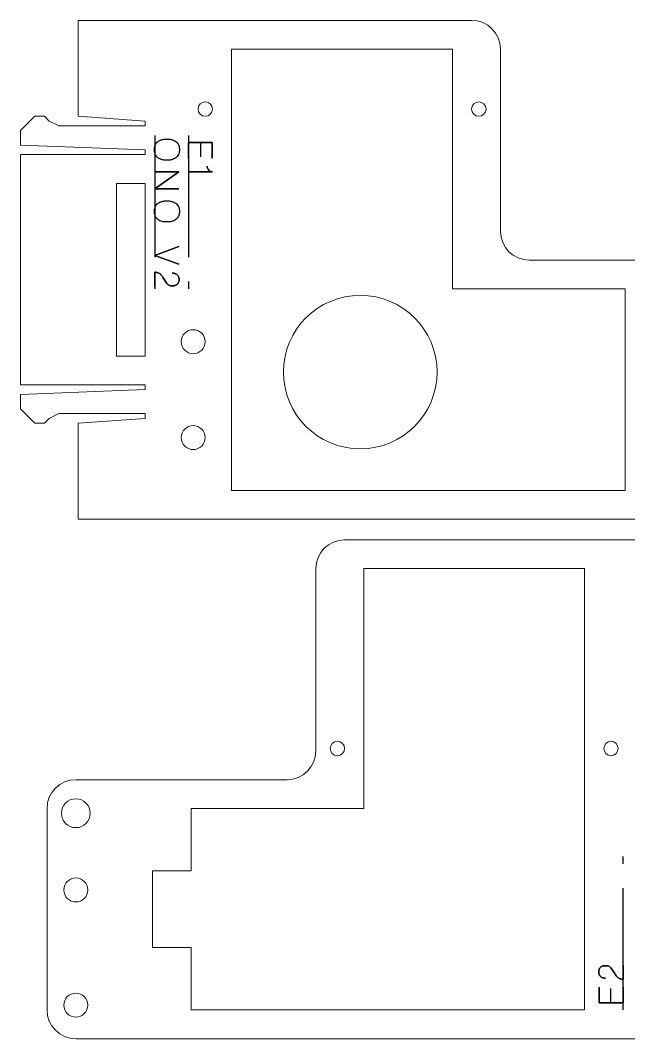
# Model space of a CAD drawing. Header units: millimetres. Extents: x 91 to 270, y 116 to 224.
# Drawn here: x 91 to 154.4, y 117.4 to 223.5 of the extents above; entities that cross this region are included whole.
import ezdxf

# ---------------------------------------------------------------- set-up
doc = ezdxf.new("R2010")
doc.units = ezdxf.units.MM
doc.linetypes.add('CENTERX2', pattern=[20.32, 12.7, -2.54, 2.54, -2.54])

msp = doc.modelspace()

# ---------------------------------------------------------------- linework, layer by layer
at = {"color": 7, "linetype": 'Continuous', "lineweight": 15}
for p, q in [((97, 213.54), (97, 223.54)), ((97, 223.54), (138, 223.54)), ((113, 174.54), (113, 220.54)), ((113, 220.54), (136, 220.54)), ((136, 220.54), (136, 195.54)), ((141, 220.54), (141, 201.54)), ((91, 212.04), (92.5, 213.54)), ((92.5, 213.54), (93.5, 213.54)), ((93.5, 213.54), (94, 213.04)), ((104, 213.04), (97, 213.54)), ((94, 213.04), (95, 212.54)), ((95, 212.54), (104, 212.54)), ((104, 212.54), (104, 213.04)), ((91, 210.54), (91, 212.04)), ((104, 210.04), (91, 210.54)), ((91, 185.54), (91, 209.54)), ((91, 209.54), (104, 209.54)), ((104, 209.54), (104, 210.04)), ((101, 188.54), (101, 206.54)), ((101, 206.54), (104, 206.54)), ((104, 206.54), (104, 188.54)), ((144, 198.54), (166, 198.54)), ((136, 195.54), (154, 195.54)), ((154, 195.54), (154, 174.54)), ((104, 188.54), (101, 188.54)), ((104, 185.54), (91, 185.54)), ((91, 184.54), (104, 185.04)), ((104, 185.04), (104, 185.54)), ((91, 183.04), (91, 184.54)), ((92.5, 181.54), (91, 183.04)), ((93.5, 181.54), (92.5, 181.54)), ((94, 182.04), (93.5, 181.54)), ((95, 182.54), (94, 182.04)), ((104, 182.54), (95, 182.54)), ((97, 181.54), (104, 182.04)), ((97, 171.54), (97, 181.54)), ((104, 182.04), (104, 182.54)), ((154, 174.54), (113, 174.54)), ((166, 171.54), (97, 171.54)), ((165.77, 169.38), (124.77, 169.38)), ((121.77, 147.38), (121.77, 166.38)), ((126.77, 166.38), (149.77, 166.38)), ((126.77, 141.38), (126.77, 166.38)), ((149.77, 166.38), (149.77, 120.38)), ((96.77, 144.38), (118.77, 144.38)), ((93.77, 120.38), (93.77, 141.38)), ((108.77, 141.38), (126.77, 141.38)), ((108.77, 134.88), (108.77, 141.38)), ((104.77, 134.88), (108.77, 134.88)), ((104.77, 134.88), (104.77, 126.88)), ((104.77, 126.88), (108.77, 126.88)), ((108.77, 120.38), (108.77, 126.88)), ((108.77, 120.38), (149.77, 120.38)), ((165.77, 117.38), (96.77, 117.38))]:
    msp.add_line(p, q, dxfattribs=at)
at = {"color": 7, "linetype": 'CENTERX2'}
for p, q in [((105, 211.54), (105, 195.54)), ((108.5, 211.54), (108.5, 195.54)), ((153.77, 120.38), (153.77, 136.38))]:
    msp.add_line(p, q, dxfattribs=at)
at = {"color": 7, "linetype": 'Continuous'}
for p, q in [((109.77, 210.79), (109.77, 209.31)), ((152.5, 121.13), (152.5, 122.61))]:
    msp.add_line(p, q, dxfattribs=at)
at = {"color": 7, "linetype": 'Continuous', "flags": 128}
for points in [[(104.96, 210.06), (104.97, 210.18), (104.98, 210.28), (105, 210.39), (105.03, 210.49), (105.07, 210.59), (105.12, 210.68), (105.18, 210.76), (105.25, 210.84), (105.33, 210.91), (105.43, 210.97), (105.53, 211.03), (105.65, 211.08), (105.71, 211.1), (105.78, 211.12), (105.85, 211.13), (105.93, 211.14), (106, 211.15), (106.09, 211.16), (106.17, 211.16), (106.26, 211.16), (106.26, 211.16), (106.35, 211.16), (106.43, 211.16), (106.51, 211.15), (106.59, 211.14), (106.66, 211.13), (106.74, 211.12), (106.8, 211.1), (106.87, 211.08), (106.99, 211.03), (107.09, 210.97), (107.19, 210.91), (107.27, 210.84), (107.34, 210.76), (107.4, 210.68), (107.45, 210.59), (107.49, 210.49), (107.52, 210.39), (107.54, 210.28), (107.56, 210.18), (107.56, 210.06), (107.56, 210.06), (107.56, 209.95), (107.54, 209.84), (107.52, 209.74), (107.49, 209.63), (107.45, 209.54), (107.4, 209.45), (107.34, 209.36), (107.27, 209.29), (107.19, 209.21), (107.09, 209.15), (106.99, 209.1), (106.87, 209.05), (106.8, 209.03), (106.74, 209.01), (106.66, 209), (106.59, 208.98), (106.51, 208.97), (106.43, 208.97), (106.35, 208.96), (106.26, 208.96), (106.26, 208.96), (106.17, 208.96), (106.09, 208.97), (106, 208.97), (105.93, 208.98), (105.85, 209), (105.78, 209.01), (105.71, 209.03), (105.65, 209.05), (105.53, 209.1), (105.43, 209.15), (105.33, 209.21), (105.25, 209.29), (105.18, 209.36), (105.12, 209.45), (105.07, 209.54), (105.03, 209.63), (105, 209.74), (104.98, 209.84), (104.97, 209.95)], [(104.96, 210.06), (104.97, 210.18), (104.98, 210.28), (105, 210.39), (105.03, 210.49), (105.07, 210.59), (105.12, 210.68), (105.18, 210.76), (105.25, 210.84), (105.33, 210.91), (105.43, 210.97), (105.53, 211.03), (105.65, 211.08), (105.71, 211.1), (105.78, 211.12), (105.85, 211.13), (105.93, 211.14), (106, 211.15), (106.09, 211.16), (106.17, 211.16), (106.26, 211.16), (106.26, 211.16), (106.35, 211.16), (106.43, 211.16), (106.51, 211.15), (106.59, 211.14), (106.66, 211.13), (106.74, 211.12), (106.8, 211.1), (106.87, 211.08), (106.99, 211.03), (107.09, 210.97), (107.19, 210.91), (107.27, 210.84), (107.34, 210.76), (107.4, 210.68), (107.45, 210.59), (107.49, 210.49), (107.52, 210.39), (107.54, 210.28), (107.56, 210.18), (107.56, 210.06), (107.56, 210.06), (107.56, 209.95), (107.54, 209.84), (107.52, 209.74), (107.49, 209.63), (107.45, 209.54), (107.4, 209.45), (107.34, 209.36), (107.27, 209.29), (107.19, 209.21), (107.09, 209.15), (106.99, 209.1), (106.87, 209.05), (106.8, 209.03), (106.74, 209.01), (106.66, 209), (106.59, 208.98), (106.51, 208.97), (106.43, 208.97), (106.35, 208.96), (106.26, 208.96), (106.26, 208.96), (106.17, 208.96), (106.09, 208.97), (106, 208.97), (105.93, 208.98), (105.85, 209), (105.78, 209.01), (105.71, 209.03), (105.65, 209.05), (105.53, 209.1), (105.43, 209.15), (105.33, 209.21), (105.25, 209.29), (105.18, 209.36), (105.12, 209.45), (105.07, 209.54), (105.03, 209.63), (105, 209.74), (104.98, 209.84), (104.97, 209.95), (104.96, 210.06)], [(108.5, 210.79), (110.96, 210.79), (110.96, 210.79), (110.96, 209.18), (110.96, 209.18), (110.96, 210.79), (110.96, 210.79), (108.5, 210.79), (108.5, 210.79), (108.5, 209.18), (108.5, 209.18), (108.5, 210.79)], [(111, 207.75), (110.92, 207.76), (110.85, 207.77), (110.79, 207.79), (110.74, 207.82), (110.69, 207.86), (110.64, 207.9), (110.61, 207.94), (110.57, 207.98), (110.54, 208.03), (110.52, 208.08), (110.5, 208.13), (110.49, 208.18), (110.47, 208.22), (110.47, 208.27), (110.46, 208.31), (110.46, 208.34), (110.46, 208.34), (110.46, 208.31), (110.47, 208.27), (110.47, 208.22), (110.49, 208.18), (110.5, 208.13), (110.52, 208.08), (110.54, 208.03), (110.57, 207.98), (110.61, 207.94), (110.64, 207.9), (110.69, 207.86), (110.74, 207.82), (110.79, 207.79), (110.85, 207.77), (110.92, 207.76), (111, 207.75), (111, 207.75), (108.5, 207.75), (108.5, 207.75), (111, 207.75)], [(107.5, 207.74), (105, 205.97), (105, 205.97), (107.5, 205.97), (107.5, 205.97), (105, 205.97), (105, 205.97), (107.5, 207.74), (107.5, 207.74), (105, 207.74), (105, 207.74), (107.5, 207.74)], [(104.96, 203.62), (104.97, 203.73), (104.98, 203.84), (105, 203.95), (105.03, 204.05), (105.07, 204.14), (105.12, 204.24), (105.18, 204.32), (105.25, 204.4), (105.33, 204.47), (105.43, 204.53), (105.53, 204.59), (105.65, 204.63), (105.71, 204.66), (105.78, 204.67), (105.85, 204.69), (105.93, 204.7), (106, 204.71), (106.09, 204.72), (106.17, 204.72), (106.26, 204.72), (106.26, 204.72), (106.35, 204.72), (106.43, 204.72), (106.51, 204.71), (106.59, 204.7), (106.66, 204.69), (106.74, 204.67), (106.8, 204.66), (106.87, 204.63), (106.99, 204.59), (107.09, 204.53), (107.19, 204.47), (107.27, 204.4), (107.34, 204.32), (107.4, 204.24), (107.45, 204.14), (107.49, 204.05), (107.52, 203.95), (107.54, 203.84), (107.56, 203.73), (107.56, 203.62), (107.56, 203.62), (107.56, 203.51), (107.54, 203.4), (107.52, 203.29), (107.49, 203.19), (107.45, 203.1), (107.4, 203.01), (107.34, 202.92), (107.27, 202.84), (107.19, 202.77), (107.09, 202.71), (106.99, 202.65), (106.87, 202.61), (106.8, 202.59), (106.74, 202.57), (106.66, 202.55), (106.59, 202.54), (106.51, 202.53), (106.43, 202.53), (106.35, 202.52), (106.26, 202.52), (106.26, 202.52), (106.17, 202.52), (106.09, 202.53), (106, 202.53), (105.93, 202.54), (105.85, 202.55), (105.78, 202.57), (105.71, 202.59), (105.65, 202.61), (105.53, 202.65), (105.43, 202.71), (105.33, 202.77), (105.25, 202.84), (105.18, 202.92), (105.12, 203.01), (105.07, 203.1), (105.03, 203.19), (105, 203.29), (104.98, 203.4), (104.97, 203.51)], [(104.96, 203.62), (104.97, 203.73), (104.98, 203.84), (105, 203.95), (105.03, 204.05), (105.07, 204.14), (105.12, 204.24), (105.18, 204.32), (105.25, 204.4), (105.33, 204.47), (105.43, 204.53), (105.53, 204.59), (105.65, 204.63), (105.71, 204.66), (105.78, 204.67), (105.85, 204.69), (105.93, 204.7), (106, 204.71), (106.09, 204.72), (106.17, 204.72), (106.26, 204.72), (106.26, 204.72), (106.35, 204.72), (106.43, 204.72), (106.51, 204.71), (106.59, 204.7), (106.66, 204.69), (106.74, 204.67), (106.8, 204.66), (106.87, 204.63), (106.99, 204.59), (107.09, 204.53), (107.19, 204.47), (107.27, 204.4), (107.34, 204.32), (107.4, 204.24), (107.45, 204.14), (107.49, 204.05), (107.52, 203.95), (107.54, 203.84), (107.56, 203.73), (107.56, 203.62), (107.56, 203.62), (107.56, 203.51), (107.54, 203.4), (107.52, 203.29), (107.49, 203.19), (107.45, 203.1), (107.4, 203.01), (107.34, 202.92), (107.27, 202.84), (107.19, 202.77), (107.09, 202.71), (106.99, 202.65), (106.87, 202.61), (106.8, 202.59), (106.74, 202.57), (106.66, 202.55), (106.59, 202.54), (106.51, 202.53), (106.43, 202.53), (106.35, 202.52), (106.26, 202.52), (106.26, 202.52), (106.17, 202.52), (106.09, 202.53), (106, 202.53), (105.93, 202.54), (105.85, 202.55), (105.78, 202.57), (105.71, 202.59), (105.65, 202.61), (105.53, 202.65), (105.43, 202.71), (105.33, 202.77), (105.25, 202.84), (105.18, 202.92), (105.12, 203.01), (105.07, 203.1), (105.03, 203.19), (105, 203.29), (104.98, 203.4), (104.97, 203.51), (104.96, 203.62)], [(105, 199.04), (107.5, 199.95), (107.5, 199.95), (105, 199.04), (105, 199.04), (107.5, 198.13), (107.5, 198.13), (105, 199.04)], [(105, 197.29), (105.09, 197.28), (105.17, 197.27), (105.25, 197.25), (105.32, 197.23), (105.38, 197.2), (105.44, 197.17), (105.5, 197.14), (105.55, 197.1), (105.59, 197.06), (105.64, 197.02), (105.68, 196.97), (105.72, 196.92), (105.79, 196.82), (105.86, 196.71), (105.86, 196.71), (106.26, 196.12), (106.26, 196.12), (106.29, 196.07), (106.33, 196.03), (106.36, 196), (106.4, 195.97), (106.48, 195.93), (106.56, 195.9), (106.65, 195.88), (106.73, 195.88), (106.82, 195.87), (106.91, 195.87), (106.91, 195.87), (106.95, 195.87), (107, 195.88), (107.05, 195.89), (107.1, 195.9), (107.16, 195.92), (107.21, 195.95), (107.26, 195.97), (107.31, 196.01), (107.35, 196.05), (107.39, 196.09), (107.43, 196.15), (107.46, 196.2), (107.49, 196.27), (107.51, 196.34), (107.52, 196.42), (107.53, 196.51), (107.53, 196.51), (107.52, 196.6), (107.51, 196.68), (107.49, 196.76), (107.47, 196.82), (107.43, 196.89), (107.39, 196.94), (107.35, 196.99), (107.3, 197.03), (107.25, 197.07), (107.19, 197.1), (107.13, 197.13), (107.07, 197.15), (107, 197.17), (106.94, 197.18), (106.88, 197.19), (106.81, 197.19), (106.81, 197.19), (106.88, 197.19), (106.94, 197.18), (107, 197.17), (107.07, 197.15), (107.13, 197.13), (107.19, 197.1), (107.25, 197.07), (107.3, 197.03), (107.35, 196.99), (107.39, 196.94), (107.43, 196.89), (107.47, 196.82), (107.49, 196.76), (107.51, 196.68), (107.52, 196.6), (107.53, 196.51), (107.53, 196.51), (107.52, 196.42), (107.51, 196.34), (107.49, 196.27), (107.46, 196.2), (107.43, 196.15), (107.39, 196.09), (107.35, 196.05), (107.31, 196.01), (107.26, 195.97), (107.21, 195.95), (107.16, 195.92), (107.1, 195.9), (107.05, 195.89), (107, 195.88), (106.95, 195.87), (106.91, 195.87), (106.91, 195.87), (106.82, 195.87), (106.73, 195.88), (106.65, 195.88), (106.56, 195.9), (106.48, 195.93), (106.4, 195.97), (106.36, 196), (106.33, 196.03), (106.29, 196.07), (106.26, 196.12), (106.26, 196.12), (105.86, 196.71), (105.86, 196.71), (105.79, 196.82), (105.72, 196.92), (105.68, 196.97), (105.64, 197.02), (105.59, 197.06), (105.55, 197.1), (105.5, 197.14), (105.44, 197.17), (105.38, 197.2), (105.32, 197.23), (105.25, 197.25), (105.17, 197.27), (105.09, 197.28), (105, 197.29), (105, 197.29), (105, 195.8), (105, 195.8), (105, 197.29)], [(153.77, 123.58), (153.68, 123.58), (153.6, 123.59), (153.52, 123.61), (153.45, 123.63), (153.39, 123.66), (153.33, 123.69), (153.27, 123.72), (153.22, 123.76), (153.18, 123.8), (153.13, 123.85), (153.09, 123.89), (153.05, 123.94), (152.98, 124.05), (152.91, 124.16), (152.91, 124.16), (152.51, 124.75), (152.51, 124.75), (152.48, 124.79), (152.44, 124.83), (152.41, 124.86), (152.37, 124.89), (152.29, 124.93), (152.21, 124.96), (152.12, 124.98), (152.04, 124.99), (151.95, 124.99), (151.86, 124.99), (151.86, 124.99), (151.82, 124.99), (151.77, 124.98), (151.72, 124.97), (151.67, 124.96), (151.61, 124.94), (151.56, 124.92), (151.51, 124.89), (151.46, 124.86), (151.42, 124.82), (151.38, 124.77), (151.34, 124.72), (151.3, 124.66), (151.28, 124.59), (151.26, 124.52), (151.24, 124.44), (151.24, 124.35), (151.24, 124.35), (151.24, 124.26), (151.26, 124.18), (151.28, 124.11), (151.3, 124.04), (151.34, 123.98), (151.38, 123.92), (151.42, 123.87), (151.47, 123.83), (151.52, 123.79), (151.58, 123.76), (151.64, 123.73), (151.7, 123.71), (151.77, 123.7), (151.83, 123.68), (151.89, 123.68), (151.96, 123.68), (151.96, 123.68), (151.89, 123.68), (151.83, 123.68), (151.77, 123.7), (151.7, 123.71), (151.64, 123.73), (151.58, 123.76), (151.52, 123.79), (151.47, 123.83), (151.42, 123.87), (151.38, 123.92), (151.34, 123.98), (151.3, 124.04), (151.28, 124.11), (151.26, 124.18), (151.24, 124.26), (151.24, 124.35), (151.24, 124.35), (151.24, 124.44), (151.26, 124.52), (151.28, 124.59), (151.3, 124.66), (151.34, 124.72), (151.38, 124.77), (151.42, 124.82), (151.46, 124.86), (151.51, 124.89), (151.56, 124.92), (151.61, 124.94), (151.67, 124.96), (151.72, 124.97), (151.77, 124.98), (151.82, 124.99), (151.86, 124.99), (151.86, 124.99), (151.95, 124.99), (152.04, 124.99), (152.12, 124.98), (152.21, 124.96), (152.29, 124.93), (152.37, 124.89), (152.41, 124.86), (152.44, 124.83), (152.48, 124.79), (152.51, 124.75), (152.51, 124.75), (152.91, 124.16), (152.91, 124.16), (152.98, 124.05), (153.05, 123.94), (153.09, 123.89), (153.13, 123.85), (153.18, 123.8), (153.22, 123.76), (153.27, 123.72), (153.33, 123.69), (153.39, 123.66), (153.45, 123.63), (153.52, 123.61), (153.6, 123.59), (153.68, 123.58), (153.77, 123.58), (153.77, 123.58), (153.77, 125.06), (153.77, 125.06), (153.77, 123.58)], [(153.77, 121.13), (151.3, 121.13), (151.3, 121.13), (151.3, 122.74), (151.3, 122.74), (151.3, 121.13), (151.3, 121.13), (153.77, 121.13), (153.77, 121.13), (153.77, 122.74), (153.77, 122.74), (153.77, 121.13)]]:
    msp.add_lwpolyline(points, dxfattribs=at)
at = {"color": 7, "linetype": 'Continuous', "lineweight": 15}
for centre, radius in [((110.25, 214.29), 0.75), ((138.75, 214.29), 0.75), ((126.4, 186.87), 8), ((109, 190.04), 1.25), ((109, 180.04), 1.25), ((124.02, 147.63), 0.75), ((152.52, 147.63), 0.75), ((96.77, 140.88), 1.5), ((96.77, 132.88), 1.25), ((96.77, 120.88), 1.25)]:
    msp.add_circle(centre, radius, dxfattribs=at)
for centre, start, end in [((138, 220.54), 0, 90), ((144, 201.54), 180, 270), ((124.77, 166.38), 90, 180), ((118.77, 147.38), 270, 0), ((96.77, 141.38), 90, 180), ((96.77, 120.38), 180, 270)]:
    msp.add_arc(centre, 3, start, end, dxfattribs=at)

doc.saveas('drawing.dxf')
